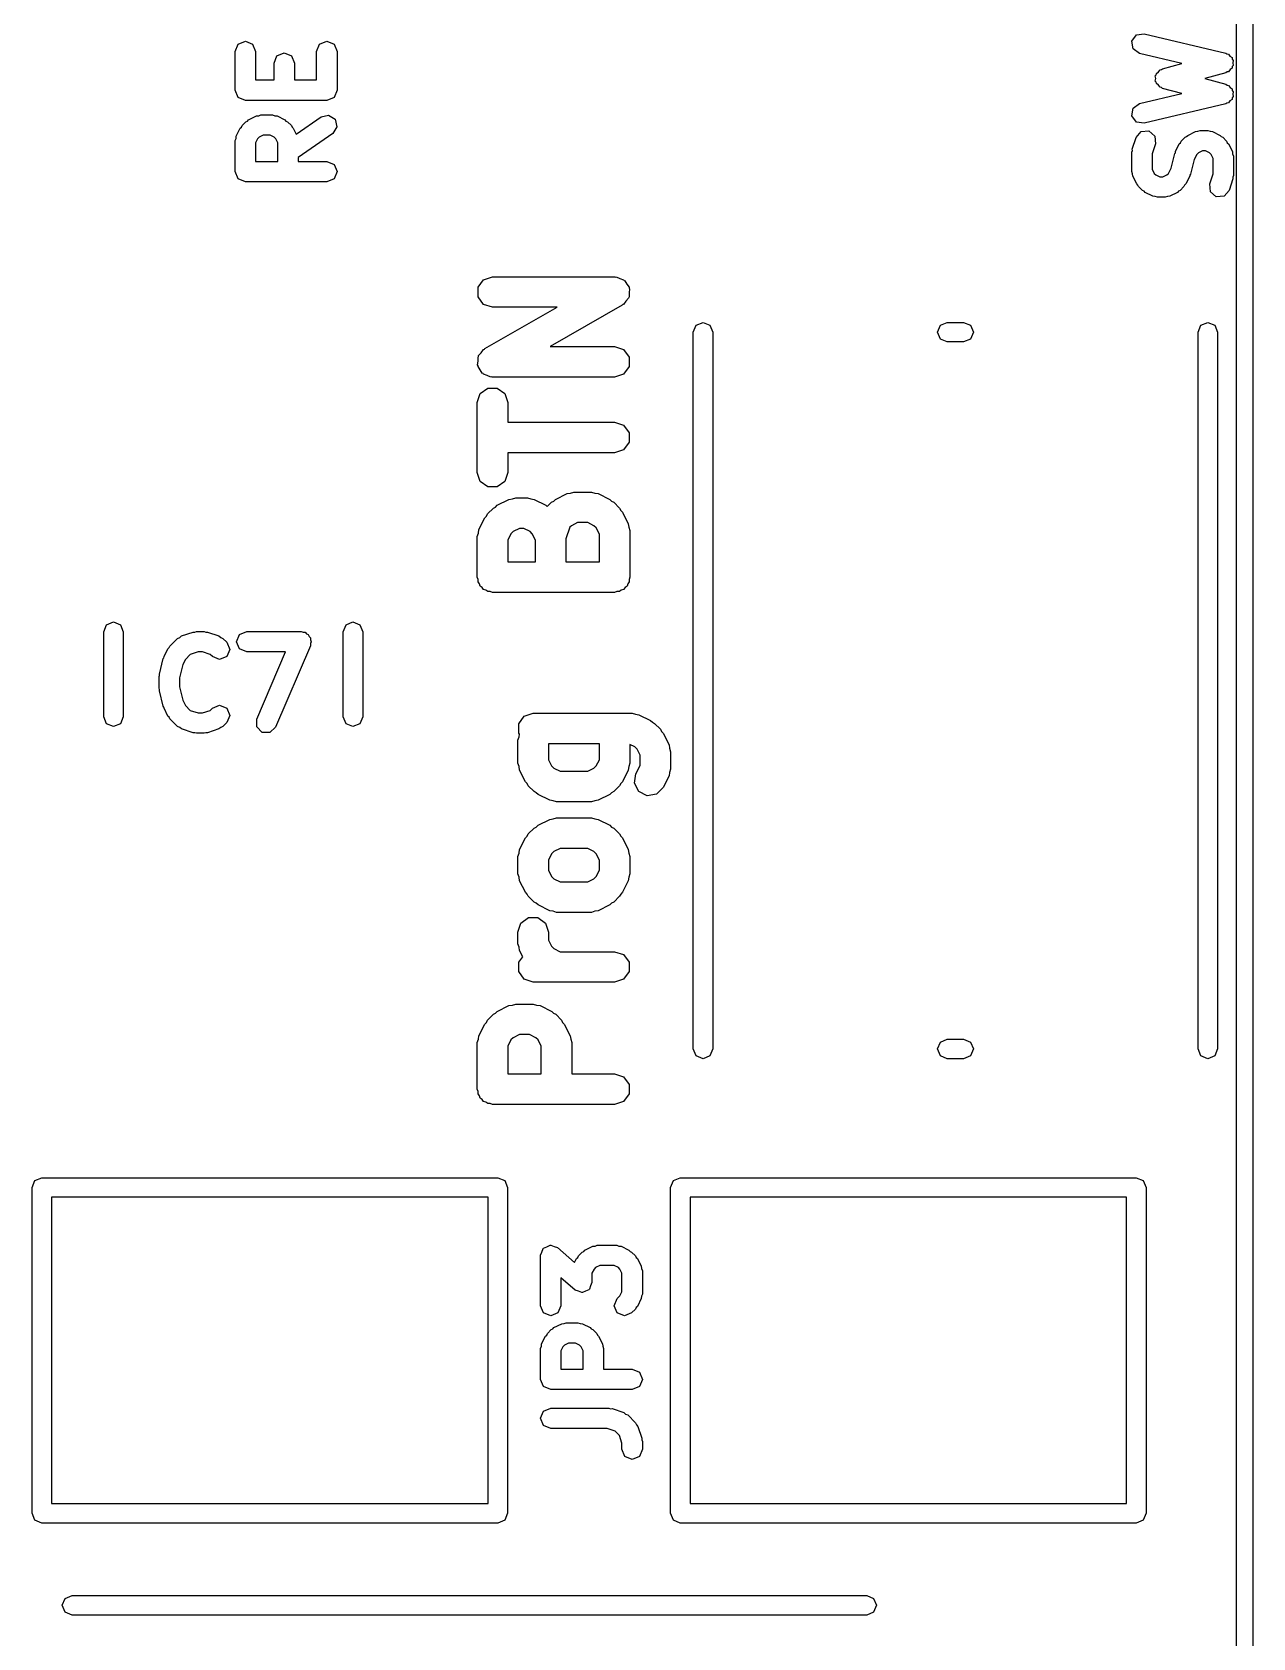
# Model space of a CAD drawing. Extents: x 48.3 to 73, y -75.1 to -38.3.
# Drawn here: x 65.46 to 72.95, y -64.55 to -54.7 of the extents above; entities that cross this region are included whole.
import ezdxf

# ---------------------------------------------------------------- set-up
doc = ezdxf.new("R2010")
doc.units = 0
doc.layers.add('BLACK', color=7, linetype='CONTINUOUS')

msp = doc.modelspace()

# ---------------------------------------------------------------- linework, layer by layer
at = {"layer": 'BLACK', "linetype": 'CONTINUOUS'}
for p, q in [((72.8528, -73.0668), (72.8528, -40.3299)), ((72.9528, -40.32), (72.9528, -73.0768)), ((72.2385, -54.7137), (72.2857, -54.7062)), ((72.2857, -54.7062), (72.7857, -54.8252)), ((66.7037, -54.8146), (66.722, -54.7704)), ((66.722, -54.7704), (66.7662, -54.7521)), ((66.7662, -54.7521), (66.8104, -54.7704)), ((66.8104, -54.7704), (66.8287, -54.8146)), ((67.2037, -54.8146), (67.222, -54.7704)), ((67.222, -54.7704), (67.2662, -54.7521)), ((67.2662, -54.7521), (67.3104, -54.7704)), ((67.3104, -54.7704), (67.3287, -54.8146)), ((72.2104, -54.7525), (72.2385, -54.7137)), ((72.218, -54.7997), (72.2104, -54.7525)), ((72.2568, -54.8278), (72.218, -54.7997)), ((66.7037, -55.0527), (66.7037, -54.8146)), ((66.8287, -54.8146), (66.8287, -54.9902)), ((66.9418, -54.886), (66.9601, -54.8418)), ((66.9418, -54.9902), (66.9418, -54.886)), ((66.9601, -54.8418), (67.0043, -54.8235)), ((67.0043, -54.8235), (67.0485, -54.8418)), ((67.0485, -54.8418), (67.0668, -54.886)), ((67.0668, -54.886), (67.0668, -54.9902)), ((67.2037, -54.9902), (67.2037, -54.8146)), ((67.3287, -54.8146), (67.3287, -55.0527)), ((72.5158, -54.8894), (72.2568, -54.8278)), ((72.398, -54.9209), (72.5158, -54.8894)), ((72.7857, -54.8252), (72.7933, -54.8307)), ((72.7933, -54.8307), (72.8025, -54.8319)), ((72.8025, -54.8319), (72.8119, -54.8442)), ((72.8119, -54.8442), (72.8245, -54.8532)), ((72.8245, -54.8532), (72.8259, -54.8625)), ((72.8259, -54.8625), (72.8316, -54.8699)), ((72.832, -54.9005), (72.8265, -54.9081)), ((72.8316, -54.8699), (72.8296, -54.8852)), ((72.8296, -54.8852), (72.832, -54.9005)), ((66.8287, -54.9902), (66.9418, -54.9902)), ((67.0668, -54.9902), (67.2037, -54.9902)), ((72.3537, -54.9651), (72.3589, -54.9584)), ((72.3558, -54.9812), (72.3537, -54.9651)), ((72.3537, -54.9973), (72.3558, -54.9812)), ((72.3589, -55.0041), (72.3537, -54.9973)), ((72.3589, -54.9584), (72.36, -54.9499)), ((72.36, -54.9499), (72.3729, -54.9401)), ((72.3729, -54.9401), (72.3828, -54.9272)), ((72.3828, -54.9272), (72.3912, -54.926)), ((72.3912, -54.926), (72.398, -54.9209)), ((72.7873, -54.9464), (72.6567, -54.9812)), ((72.6567, -54.9812), (72.7873, -55.0161)), ((72.7948, -54.9407), (72.7873, -54.9464)), ((72.804, -54.9392), (72.7948, -54.9407)), ((72.813, -54.9267), (72.804, -54.9392)), ((72.8253, -54.9173), (72.813, -54.9267)), ((72.8265, -54.9081), (72.8253, -54.9173)), ((66.722, -55.0969), (66.7037, -55.0527)), ((66.7662, -55.1152), (66.722, -55.0969)), ((67.3104, -55.0969), (67.2662, -55.1152)), ((67.3287, -55.0527), (67.3104, -55.0969)), ((72.2568, -55.1347), (72.5158, -55.073)), ((72.36, -55.0126), (72.3589, -55.0041)), ((72.3729, -55.0224), (72.36, -55.0126)), ((72.3828, -55.0353), (72.3729, -55.0224)), ((72.3912, -55.0365), (72.3828, -55.0353)), ((72.398, -55.0416), (72.3912, -55.0365)), ((72.5158, -55.073), (72.398, -55.0416)), ((72.7873, -55.0161), (72.7948, -55.0218)), ((72.7948, -55.0218), (72.804, -55.0233)), ((72.804, -55.0233), (72.813, -55.0358)), ((72.813, -55.0358), (72.8253, -55.0452)), ((72.8259, -55.1), (72.8245, -55.1092)), ((72.8253, -55.0452), (72.8265, -55.0544)), ((72.8316, -55.0926), (72.8259, -55.1)), ((72.8265, -55.0544), (72.832, -55.062)), ((72.832, -55.062), (72.8296, -55.0773)), ((72.8296, -55.0773), (72.8316, -55.0926)), ((67.0043, -55.1152), (66.7662, -55.1152)), ((67.2662, -55.1152), (67.0043, -55.1152)), ((72.2104, -55.21), (72.218, -55.1628)), ((72.218, -55.1628), (72.2568, -55.1347)), ((72.7857, -55.1373), (72.2857, -55.2563)), ((72.7933, -55.1318), (72.7857, -55.1373)), ((72.8025, -55.1306), (72.7933, -55.1318)), ((72.8119, -55.1183), (72.8025, -55.1306)), ((72.8245, -55.1092), (72.8119, -55.1183)), ((66.7103, -55.3342), (66.7341, -55.2866)), ((66.7341, -55.2866), (66.7419, -55.2799)), ((66.7419, -55.2799), (66.7458, -55.2704)), ((66.7458, -55.2704), (66.7697, -55.2466)), ((66.7697, -55.2466), (66.7792, -55.2426)), ((66.7792, -55.2426), (66.7859, -55.2349)), ((66.7859, -55.2349), (66.8335, -55.2111)), ((66.8335, -55.2111), (66.848, -55.21)), ((66.848, -55.21), (66.8615, -55.2045)), ((66.8615, -55.2045), (66.9329, -55.2045)), ((66.9329, -55.2045), (66.9463, -55.21)), ((66.9463, -55.21), (66.9608, -55.2111)), ((66.9608, -55.2111), (67.0085, -55.2349)), ((67.0085, -55.2349), (67.0152, -55.2426)), ((67.0152, -55.2426), (67.0247, -55.2466)), ((67.0247, -55.2466), (67.0485, -55.2704)), ((67.0485, -55.2704), (67.0525, -55.2799)), ((67.0525, -55.2799), (67.0602, -55.2866)), ((67.0602, -55.2866), (67.0781, -55.3224)), ((67.0781, -55.3224), (67.2304, -55.2158)), ((67.2304, -55.2158), (67.2771, -55.2054)), ((67.2771, -55.2054), (67.3174, -55.2311)), ((67.3278, -55.2778), (67.3021, -55.3182)), ((67.3174, -55.2311), (67.3278, -55.2778)), ((72.2385, -55.2488), (72.2104, -55.21)), ((72.2857, -55.2563), (72.2385, -55.2488)), ((66.7037, -55.3622), (66.7093, -55.3488)), ((66.7037, -55.5527), (66.7037, -55.3622)), ((66.7093, -55.3488), (66.7103, -55.3342)), ((66.8414, -55.3516), (66.8287, -55.3769)), ((66.8287, -55.3769), (66.8287, -55.4902)), ((66.8509, -55.3421), (66.8414, -55.3516)), ((66.8762, -55.3295), (66.8509, -55.3421)), ((66.9181, -55.3295), (66.8762, -55.3295)), ((66.9435, -55.3421), (66.9181, -55.3295)), ((66.953, -55.3516), (66.9435, -55.3421)), ((66.9656, -55.3769), (66.953, -55.3516)), ((66.9656, -55.4902), (66.9656, -55.3769)), ((67.3021, -55.3182), (67.0906, -55.4662)), ((72.2119, -55.4139), (72.2357, -55.3424)), ((72.2357, -55.3424), (72.2671, -55.3063)), ((72.2671, -55.3063), (72.3148, -55.3029)), ((72.3148, -55.3029), (72.3509, -55.3342)), ((72.3543, -55.382), (72.3337, -55.4438)), ((72.3509, -55.3342), (72.3543, -55.382)), ((72.4772, -55.4295), (72.501, -55.3819)), ((72.501, -55.3819), (72.5088, -55.3751)), ((72.5088, -55.3751), (72.5127, -55.3656)), ((72.5127, -55.3656), (72.5366, -55.3418)), ((72.5366, -55.3418), (72.5461, -55.3379)), ((72.5461, -55.3379), (72.5528, -55.3301)), ((72.5528, -55.3301), (72.6004, -55.3063)), ((72.6004, -55.3063), (72.6149, -55.3053)), ((72.6149, -55.3053), (72.6284, -55.2997)), ((72.6284, -55.2997), (72.676, -55.2997)), ((72.676, -55.2997), (72.6894, -55.3053)), ((72.6894, -55.3053), (72.7039, -55.3063)), ((72.7039, -55.3063), (72.7516, -55.3301)), ((72.7516, -55.3301), (72.7583, -55.3379)), ((72.7583, -55.3379), (72.7678, -55.3418)), ((72.7678, -55.3418), (72.7916, -55.3656)), ((72.7916, -55.3656), (72.7955, -55.3751)), ((72.7955, -55.3751), (72.8033, -55.3819)), ((72.8033, -55.3819), (72.8271, -55.4295)), ((66.8287, -55.4902), (66.9656, -55.4902)), ((67.0906, -55.4662), (67.0906, -55.4902)), ((67.0906, -55.4902), (67.2662, -55.4902)), ((67.2662, -55.4902), (67.3104, -55.5085)), ((72.2087, -55.4336), (72.2127, -55.4241)), ((72.2087, -55.5527), (72.2087, -55.4336)), ((72.2127, -55.4241), (72.2119, -55.4139)), ((72.3337, -55.4438), (72.3337, -55.5379)), ((72.4504, -55.5309), (72.4725, -55.4423)), ((72.4725, -55.4423), (72.4767, -55.4366)), ((72.4767, -55.4366), (72.4772, -55.4295)), ((72.5921, -55.4792), (72.57, -55.5678)), ((72.6083, -55.4468), (72.5921, -55.4792)), ((72.6178, -55.4374), (72.6083, -55.4468)), ((72.6431, -55.4247), (72.6178, -55.4374)), ((72.6612, -55.4247), (72.6431, -55.4247)), ((72.6866, -55.4374), (72.6612, -55.4247)), ((72.6961, -55.4468), (72.6866, -55.4374)), ((72.7087, -55.4722), (72.6961, -55.4468)), ((72.7087, -55.5663), (72.7087, -55.4722)), ((72.8271, -55.4295), (72.8282, -55.444)), ((72.8282, -55.444), (72.8337, -55.4574)), ((72.8337, -55.4574), (72.8337, -55.5765)), ((66.722, -55.5969), (66.7037, -55.5527)), ((67.3104, -55.5085), (67.3287, -55.5527)), ((67.3287, -55.5527), (67.3104, -55.5969)), ((72.2143, -55.5661), (72.2087, -55.5527)), ((72.2153, -55.5806), (72.2143, -55.5661)), ((72.2391, -55.6282), (72.2153, -55.5806)), ((72.3337, -55.5379), (72.3464, -55.5633)), ((72.3464, -55.5633), (72.3559, -55.5727)), ((72.3559, -55.5727), (72.3812, -55.5854)), ((72.3812, -55.5854), (72.3993, -55.5854)), ((72.3993, -55.5854), (72.4247, -55.5727)), ((72.4247, -55.5727), (72.4341, -55.5633)), ((72.4341, -55.5633), (72.4504, -55.5309)), ((72.5652, -55.5806), (72.5414, -55.6282)), ((72.5657, -55.5735), (72.5652, -55.5806)), ((72.57, -55.5678), (72.5657, -55.5735)), ((72.6881, -55.6281), (72.7087, -55.5663)), ((72.8337, -55.5765), (72.8298, -55.586)), ((72.8298, -55.586), (72.8305, -55.5962)), ((66.7662, -55.6152), (66.722, -55.5969)), ((67.0281, -55.6152), (66.7662, -55.6152)), ((67.2662, -55.6152), (67.0281, -55.6152)), ((67.3104, -55.5969), (67.2662, -55.6152)), ((72.2469, -55.635), (72.2391, -55.6282)), ((72.2508, -55.6445), (72.2469, -55.635)), ((72.2747, -55.6683), (72.2508, -55.6445)), ((72.2842, -55.6722), (72.2747, -55.6683)), ((72.2909, -55.68), (72.2842, -55.6722)), ((72.3385, -55.7038), (72.2909, -55.68)), ((72.4897, -55.68), (72.442, -55.7038)), ((72.4964, -55.6722), (72.4897, -55.68)), ((72.5059, -55.6683), (72.4964, -55.6722)), ((72.5297, -55.6445), (72.5059, -55.6683)), ((72.5336, -55.635), (72.5297, -55.6445)), ((72.5414, -55.6282), (72.5336, -55.635)), ((72.6915, -55.6759), (72.6881, -55.6281)), ((72.7277, -55.7072), (72.6915, -55.6759)), ((72.8067, -55.6677), (72.7754, -55.7038)), ((72.8305, -55.5962), (72.8067, -55.6677)), ((72.353, -55.7048), (72.3385, -55.7038)), ((72.3665, -55.7104), (72.353, -55.7048)), ((72.4141, -55.7104), (72.3665, -55.7104)), ((72.4275, -55.7048), (72.4141, -55.7104)), ((72.442, -55.7038), (72.4275, -55.7048)), ((72.7754, -55.7038), (72.7277, -55.7072)), ((68.1945, -56.263), (68.2285, -56.2161)), ((68.1945, -56.3209), (68.1945, -56.263)), ((68.2285, -56.2161), (68.2836, -56.1982)), ((68.2836, -56.1982), (69.0336, -56.1982)), ((69.0336, -56.1982), (69.0387, -56.1998)), ((69.0387, -56.1998), (69.0438, -56.1988)), ((69.0438, -56.1988), (69.0658, -56.2087)), ((69.0658, -56.2087), (69.0887, -56.2161)), ((69.0887, -56.2161), (69.0918, -56.2204)), ((69.0918, -56.2204), (69.0967, -56.2226)), ((69.0967, -56.2226), (69.1086, -56.2435)), ((69.1086, -56.2435), (69.1228, -56.263)), ((69.1228, -56.263), (69.1228, -56.2683)), ((69.1228, -56.2683), (69.1254, -56.2729)), ((69.1254, -56.2729), (69.1228, -56.2968)), ((68.2285, -56.3678), (68.1945, -56.3209)), ((68.2836, -56.3857), (68.2285, -56.3678)), ((69.0801, -56.3734), (68.6367, -56.6268)), ((69.0837, -56.3694), (69.0801, -56.3734)), ((69.0887, -56.3678), (69.0837, -56.3694)), ((69.1029, -56.3483), (69.0887, -56.3678)), ((69.1191, -56.3305), (69.1029, -56.3483)), ((69.1197, -56.3252), (69.1191, -56.3305)), ((69.1228, -56.3209), (69.1197, -56.3252)), ((69.1228, -56.2968), (69.1228, -56.3209)), ((68.2371, -56.6391), (68.6806, -56.3857)), ((68.6806, -56.3857), (68.2836, -56.3857)), ((69.534, -56.496), (69.5764, -56.4784)), ((69.5764, -56.4784), (69.6188, -56.496)), ((71.034, -56.496), (71.0764, -56.4784)), ((71.0764, -56.4784), (71.1764, -56.4784)), ((71.1764, -56.4784), (71.2188, -56.496)), ((72.634, -56.496), (72.6764, -56.4784)), ((72.6764, -56.4784), (72.7188, -56.496)), ((69.5164, -56.5384), (69.534, -56.496)), ((69.5164, -60.9384), (69.5164, -56.5384)), ((69.6188, -56.496), (69.6364, -56.5384)), ((69.6364, -56.5384), (69.6364, -60.9384)), ((71.0164, -56.5384), (71.034, -56.496)), ((71.034, -56.5808), (71.0164, -56.5384)), ((71.2188, -56.496), (71.2364, -56.5384)), ((71.2364, -56.5384), (71.2188, -56.5808)), ((72.6164, -56.5384), (72.634, -56.496)), ((72.6164, -60.9384), (72.6164, -56.5384)), ((72.7188, -56.496), (72.7364, -56.5384)), ((72.7364, -56.5384), (72.7364, -60.9384)), ((68.1982, -56.682), (68.2144, -56.6642)), ((68.2144, -56.6642), (68.2285, -56.6447)), ((68.2285, -56.6447), (68.2336, -56.643)), ((68.2336, -56.643), (68.2371, -56.6391)), ((68.6367, -56.6268), (69.0336, -56.6268)), ((69.0336, -56.6268), (69.0887, -56.6447)), ((69.0887, -56.6447), (69.1228, -56.6916)), ((71.0764, -56.5984), (71.034, -56.5808)), ((71.1764, -56.5984), (71.0764, -56.5984)), ((71.2188, -56.5808), (71.1764, -56.5984)), ((68.1918, -56.7396), (68.1945, -56.7157)), ((68.1945, -56.7442), (68.1918, -56.7396)), ((68.1945, -56.6916), (68.1976, -56.6873)), ((68.1945, -56.7157), (68.1945, -56.6916)), ((68.1945, -56.7495), (68.1945, -56.7442)), ((68.2086, -56.769), (68.1945, -56.7495)), ((68.1976, -56.6873), (68.1982, -56.682)), ((68.2206, -56.7899), (68.2086, -56.769)), ((69.1228, -56.7495), (69.0887, -56.7964)), ((69.1228, -56.6916), (69.1228, -56.7495)), ((68.2254, -56.7921), (68.2206, -56.7899)), ((68.2285, -56.7964), (68.2254, -56.7921)), ((68.2514, -56.8038), (68.2285, -56.7964)), ((68.2734, -56.8137), (68.2514, -56.8038)), ((68.2786, -56.8126), (68.2734, -56.8137)), ((68.2836, -56.8143), (68.2786, -56.8126)), ((69.0336, -56.8143), (68.2836, -56.8143)), ((69.0887, -56.7964), (69.0336, -56.8143)), ((68.1899, -56.9705), (68.2078, -56.9154)), ((68.1899, -57.3991), (68.1899, -56.9705)), ((68.2078, -56.9154), (68.2547, -56.8814)), ((68.2547, -56.8814), (68.3126, -56.8814)), ((68.3126, -56.8814), (68.3595, -56.9154)), ((68.3595, -56.9154), (68.3774, -56.9705)), ((68.3774, -56.9705), (68.3774, -57.0911)), ((68.3774, -57.0911), (69.0336, -57.0911)), ((69.0336, -57.0911), (69.0887, -57.109)), ((69.0887, -57.109), (69.1228, -57.1558)), ((69.1228, -57.1558), (69.1228, -57.2138)), ((69.0887, -57.2607), (69.0336, -57.2786)), ((69.1228, -57.2138), (69.0887, -57.2607)), ((69.0336, -57.2786), (68.3774, -57.2786)), ((68.3774, -57.2786), (68.3774, -57.3991)), ((68.2078, -57.4542), (68.1899, -57.3991)), ((68.2547, -57.4883), (68.2078, -57.4542)), ((68.3595, -57.4542), (68.3126, -57.4883)), ((68.3774, -57.3991), (68.3595, -57.4542)), ((68.3126, -57.4883), (68.2547, -57.4883)), ((68.3846, -57.5652), (68.4059, -57.562)), ((68.4059, -57.562), (68.4265, -57.5553)), ((68.4265, -57.5553), (68.4979, -57.5553)), ((68.4979, -57.5553), (68.5185, -57.562)), ((68.5185, -57.562), (68.5398, -57.5652)), ((68.6703, -57.5652), (68.7417, -57.5295)), ((68.7417, -57.5295), (68.7631, -57.5263)), ((68.7631, -57.5263), (68.7836, -57.5196)), ((68.7836, -57.5196), (68.8908, -57.5196)), ((68.8908, -57.5196), (68.9113, -57.5263)), ((68.9113, -57.5263), (68.9327, -57.5295)), ((68.9327, -57.5295), (69.0041, -57.5652)), ((68.2462, -57.6678), (68.2531, -57.6542)), ((68.2531, -57.6542), (68.2888, -57.6185)), ((68.2888, -57.6185), (68.3023, -57.6116)), ((68.3023, -57.6116), (68.3131, -57.601)), ((68.3131, -57.601), (68.3846, -57.5652)), ((68.5398, -57.5652), (68.6113, -57.601)), ((68.6113, -57.601), (68.6196, -57.6091)), ((68.6196, -57.6091), (68.6459, -57.5828)), ((68.6459, -57.5828), (68.6595, -57.5759)), ((68.6595, -57.5759), (68.6703, -57.5652)), ((69.0041, -57.5652), (69.015, -57.5759)), ((69.015, -57.5759), (69.0285, -57.5828)), ((69.0285, -57.5828), (69.0642, -57.6185)), ((69.0642, -57.6185), (69.0711, -57.6321)), ((69.0711, -57.6321), (69.0818, -57.6429)), ((69.0818, -57.6429), (69.1175, -57.7143)), ((68.1966, -57.7714), (68.1998, -57.75)), ((68.1998, -57.75), (68.2355, -57.6786)), ((68.2355, -57.6786), (68.2462, -57.6678)), ((68.4106, -57.7619), (68.3964, -57.7761)), ((68.4486, -57.7428), (68.4106, -57.7619)), ((68.4758, -57.7428), (68.4486, -57.7428)), ((68.5138, -57.7619), (68.4758, -57.7428)), ((68.528, -57.7761), (68.5138, -57.7619)), ((68.7584, -57.7355), (68.7345, -57.8072)), ((68.7677, -57.7261), (68.7584, -57.7355)), ((68.8058, -57.7071), (68.7677, -57.7261)), ((68.8686, -57.7071), (68.8058, -57.7071)), ((68.9067, -57.7261), (68.8686, -57.7071)), ((68.9209, -57.7403), (68.9067, -57.7261)), ((68.9399, -57.7784), (68.9209, -57.7403)), ((69.1175, -57.7143), (69.1207, -57.7357)), ((69.1207, -57.7357), (69.1274, -57.7562)), ((69.1274, -57.7562), (69.1274, -58.042)), ((68.1899, -57.792), (68.1966, -57.7714)), ((68.1899, -58.042), (68.1899, -57.792)), ((68.3964, -57.7761), (68.3774, -57.8141)), ((68.3774, -57.8141), (68.3774, -57.9482)), ((68.547, -57.8141), (68.528, -57.7761)), ((68.547, -57.9482), (68.547, -57.8141)), ((68.7345, -57.8072), (68.7345, -57.9482)), ((68.9399, -57.9482), (68.9399, -57.7784)), ((68.3774, -57.9482), (68.547, -57.9482)), ((68.7345, -57.9482), (68.9399, -57.9482)), ((68.1945, -58.0561), (68.1899, -58.042)), ((68.1945, -58.0709), (68.1945, -58.0561)), ((69.1274, -58.042), (69.1228, -58.0561)), ((69.1228, -58.0561), (69.1228, -58.0709)), ((68.2032, -58.0829), (68.1945, -58.0709)), ((68.2078, -58.0971), (68.2032, -58.0829)), ((68.2198, -58.1058), (68.2078, -58.0971)), ((68.2285, -58.1178), (68.2198, -58.1058)), ((68.2426, -58.1224), (68.2285, -58.1178)), ((68.2547, -58.1311), (68.2426, -58.1224)), ((68.2695, -58.1311), (68.2547, -58.1311)), ((68.2836, -58.1357), (68.2695, -58.1311)), ((69.0336, -58.1357), (68.2836, -58.1357)), ((69.0478, -58.1311), (69.0336, -58.1357)), ((69.0626, -58.1311), (69.0478, -58.1311)), ((69.0746, -58.1224), (69.0626, -58.1311)), ((69.0887, -58.1178), (69.0746, -58.1224)), ((69.0975, -58.1058), (69.0887, -58.1178)), ((69.1095, -58.0971), (69.0975, -58.1058)), ((69.1141, -58.0829), (69.1095, -58.0971)), ((69.1228, -58.0709), (69.1141, -58.0829)), ((65.8964, -58.3771), (65.914, -58.3347)), ((65.914, -58.3347), (65.9564, -58.3171)), ((65.9564, -58.3171), (65.9988, -58.3347)), ((65.9988, -58.3347), (66.0164, -58.3771)), ((67.3664, -58.3771), (67.384, -58.3347)), ((67.384, -58.3347), (67.4264, -58.3171)), ((67.4264, -58.3171), (67.4688, -58.3347)), ((67.4688, -58.3347), (67.4864, -58.3771)), ((65.8964, -58.8996), (65.8964, -58.3771)), ((66.0164, -58.3771), (66.0164, -58.8996)), ((66.302, -58.4654), (66.3496, -58.4178)), ((66.3496, -58.4178), (66.363, -58.4122)), ((66.363, -58.4122), (66.374, -58.4027)), ((66.374, -58.4027), (66.4455, -58.3789)), ((66.4455, -58.3789), (66.4557, -58.3796)), ((66.4557, -58.3796), (66.4652, -58.3757)), ((66.4652, -58.3757), (66.5128, -58.3757)), ((66.5128, -58.3757), (66.5224, -58.3796)), ((66.5224, -58.3796), (66.5326, -58.3789)), ((66.5326, -58.3789), (66.604, -58.4027)), ((66.604, -58.4027), (66.615, -58.4122)), ((66.615, -58.4122), (66.6285, -58.4178)), ((66.6285, -58.4178), (66.6523, -58.4416)), ((66.6523, -58.4416), (66.6706, -58.4858)), ((66.7123, -58.4382), (66.7306, -58.394)), ((66.7306, -58.4824), (66.7123, -58.4382)), ((66.7306, -58.394), (66.7748, -58.3757)), ((66.7748, -58.3757), (67.1081, -58.3757)), ((67.1081, -58.3757), (67.1199, -58.3806)), ((67.1199, -58.3806), (67.1327, -58.3807)), ((67.1327, -58.3807), (67.1411, -58.3894)), ((67.1411, -58.3894), (67.1523, -58.394)), ((67.1523, -58.394), (67.1572, -58.4058)), ((67.1572, -58.4058), (67.1661, -58.415)), ((67.1657, -58.45), (67.1655, -58.4628)), ((67.1706, -58.4382), (67.1657, -58.45)), ((67.1661, -58.415), (67.166, -58.427)), ((67.166, -58.427), (67.1706, -58.4382)), ((67.3664, -58.8996), (67.3664, -58.3771)), ((67.4864, -58.3771), (67.4864, -58.8996)), ((66.2379, -58.6373), (66.2617, -58.5421)), ((66.2617, -58.5421), (66.266, -58.5364)), ((66.266, -58.5364), (66.2665, -58.5293)), ((66.2665, -58.5293), (66.2903, -58.4817)), ((66.2903, -58.4817), (66.2981, -58.4749)), ((66.2981, -58.4749), (66.302, -58.4654)), ((66.3975, -58.5466), (66.3813, -58.5791)), ((66.4276, -58.5166), (66.3975, -58.5466)), ((66.4754, -58.5007), (66.4276, -58.5166)), ((66.5027, -58.5007), (66.4754, -58.5007)), ((66.5505, -58.5166), (66.5027, -58.5007)), ((66.5639, -58.53), (66.5505, -58.5166)), ((66.6081, -58.5483), (66.5639, -58.53)), ((66.6523, -58.53), (66.6081, -58.5483)), ((66.6706, -58.4858), (66.6523, -58.53)), ((66.7748, -58.5007), (66.7306, -58.4824)), ((67.0133, -58.5007), (66.7748, -58.5007)), ((66.8364, -58.9136), (67.0133, -58.5007)), ((67.1655, -58.4628), (66.9512, -58.9628)), ((66.2361, -58.6525), (66.2391, -58.6452)), ((66.2391, -58.6452), (66.2379, -58.6373)), ((66.3813, -58.5791), (66.3611, -58.6602)), ((66.2361, -58.7239), (66.2361, -58.6525)), ((66.2391, -58.7312), (66.2361, -58.7239)), ((66.2379, -58.7391), (66.2391, -58.7312)), ((66.2617, -58.8343), (66.2379, -58.7391)), ((66.3611, -58.6602), (66.3611, -58.7162)), ((66.3611, -58.7162), (66.3813, -58.7973)), ((66.266, -58.84), (66.2617, -58.8343)), ((66.2665, -58.8471), (66.266, -58.84)), ((66.3813, -58.7973), (66.3975, -58.8297)), ((66.3975, -58.8297), (66.4276, -58.8598)), ((66.5639, -58.8464), (66.6081, -58.8281)), ((66.6081, -58.8281), (66.6523, -58.8464)), ((65.914, -58.9421), (65.8964, -58.8996)), ((65.9564, -58.9596), (65.914, -58.9421)), ((65.9988, -58.9421), (65.9564, -58.9596)), ((66.0164, -58.8996), (65.9988, -58.9421)), ((66.2903, -58.8947), (66.2665, -58.8471)), ((66.2981, -58.9015), (66.2903, -58.8947)), ((66.302, -58.911), (66.2981, -58.9015)), ((66.3496, -58.9586), (66.302, -58.911)), ((66.4276, -58.8598), (66.4754, -58.8757)), ((66.4754, -58.8757), (66.5027, -58.8757)), ((66.5027, -58.8757), (66.5505, -58.8598)), ((66.5505, -58.8598), (66.5639, -58.8464)), ((66.6523, -58.9348), (66.6285, -58.9586)), ((66.6523, -58.8464), (66.6706, -58.8906)), ((66.6706, -58.8906), (66.6523, -58.9348)), ((66.8358, -58.9614), (66.8364, -58.9136)), ((67.384, -58.9421), (67.3664, -58.8996)), ((67.4264, -58.9596), (67.384, -58.9421)), ((67.4688, -58.9421), (67.4264, -58.9596)), ((67.4864, -58.8996), (67.4688, -58.9421)), ((68.4445, -58.9416), (68.4785, -58.8947)), ((68.4445, -58.9995), (68.4445, -58.9416)), ((68.4785, -58.8947), (68.5336, -58.8768)), ((68.5336, -58.8768), (69.1408, -58.8768)), ((69.1408, -58.8768), (69.1613, -58.8835)), ((69.1613, -58.8835), (69.1827, -58.8867)), ((69.1827, -58.8867), (69.2541, -58.9224)), ((69.2541, -58.9224), (69.265, -58.9331)), ((69.265, -58.9331), (69.2785, -58.9399)), ((69.2785, -58.9399), (69.3142, -58.9757)), ((66.363, -58.9641), (66.3496, -58.9586)), ((66.374, -58.9737), (66.363, -58.9641)), ((66.4455, -58.9975), (66.374, -58.9737)), ((66.4557, -58.9968), (66.4455, -58.9975)), ((66.4652, -59.0007), (66.4557, -58.9968)), ((66.5128, -59.0007), (66.4652, -59.0007)), ((66.5224, -58.9968), (66.5128, -59.0007)), ((66.5326, -58.9975), (66.5224, -58.9968)), ((66.604, -58.9737), (66.5326, -58.9975)), ((66.615, -58.9641), (66.604, -58.9737)), ((66.6285, -58.9586), (66.615, -58.9641)), ((66.8692, -58.9956), (66.8358, -58.9614)), ((66.917, -58.9962), (66.8692, -58.9956)), ((66.9512, -58.9628), (66.917, -58.9962)), ((68.4399, -59.042), (68.4466, -59.0214)), ((68.4399, -59.1848), (68.4399, -59.042)), ((68.4489, -59.0056), (68.4445, -58.9995)), ((68.4466, -59.0214), (68.4489, -59.0056)), ((69.3142, -58.9757), (69.3211, -58.9892)), ((69.3211, -58.9892), (69.3318, -59)), ((69.3318, -59), (69.3675, -59.0715)), ((68.9399, -59.0643), (68.6274, -59.0643)), ((68.6274, -59.0643), (68.6274, -59.1627)), ((68.9399, -59.1627), (68.9399, -59.0643)), ((69.1567, -59.0833), (69.1274, -59.0686)), ((69.1274, -59.0686), (69.1274, -59.1848)), ((69.1709, -59.0975), (69.1567, -59.0833)), ((69.1899, -59.1355), (69.1709, -59.0975)), ((69.1899, -59.1984), (69.1899, -59.1355)), ((69.3675, -59.0715), (69.3707, -59.0928)), ((69.3707, -59.0928), (69.3774, -59.1134)), ((69.3774, -59.1134), (69.3774, -59.2205)), ((68.4466, -59.2054), (68.4399, -59.1848)), ((68.4498, -59.2267), (68.4466, -59.2054)), ((68.4855, -59.2982), (68.4498, -59.2267)), ((68.6274, -59.1627), (68.6464, -59.2007)), ((68.6464, -59.2007), (68.6606, -59.2149)), ((68.6606, -59.2149), (68.6986, -59.2339)), ((68.6986, -59.2339), (68.8686, -59.2339)), ((68.8686, -59.2339), (68.9067, -59.2149)), ((68.9067, -59.2149), (68.9209, -59.2007)), ((68.9209, -59.2007), (68.9399, -59.1627)), ((69.1175, -59.2267), (69.0818, -59.2982)), ((69.1207, -59.2054), (69.1175, -59.2267)), ((69.1274, -59.1848), (69.1207, -59.2054)), ((69.1641, -59.25), (69.1899, -59.1984)), ((69.3774, -59.2205), (69.3707, -59.2411)), ((68.4962, -59.309), (68.4855, -59.2982)), ((68.5031, -59.3225), (68.4962, -59.309)), ((68.5388, -59.3582), (68.5031, -59.3225)), ((69.0642, -59.3225), (69.0285, -59.3582)), ((69.0711, -59.309), (69.0642, -59.3225)), ((69.0818, -59.2982), (69.0711, -59.309)), ((69.1554, -59.3073), (69.1641, -59.25)), ((69.1821, -59.3587), (69.1554, -59.3073)), ((69.3318, -59.3339), (69.2911, -59.3752)), ((69.3675, -59.2625), (69.3318, -59.3339)), ((69.3707, -59.2411), (69.3675, -59.2625)), ((68.5523, -59.3651), (68.5388, -59.3582)), ((68.5631, -59.3758), (68.5523, -59.3651)), ((68.6346, -59.4115), (68.5631, -59.3758)), ((68.6559, -59.4147), (68.6346, -59.4115)), ((68.6765, -59.4214), (68.6559, -59.4147)), ((68.8908, -59.4214), (68.6765, -59.4214)), ((68.9113, -59.4147), (68.8908, -59.4214)), ((68.9327, -59.4115), (68.9113, -59.4147)), ((69.0041, -59.3758), (68.9327, -59.4115)), ((69.015, -59.3651), (69.0041, -59.3758)), ((69.0285, -59.3582), (69.015, -59.3651)), ((69.234, -59.3847), (69.1821, -59.3587)), ((69.2911, -59.3752), (69.234, -59.3847)), ((68.5631, -59.5652), (68.6346, -59.5295)), ((68.6346, -59.5295), (68.6559, -59.5263)), ((68.6559, -59.5263), (68.6765, -59.5196)), ((68.6765, -59.5196), (68.8908, -59.5196)), ((68.8908, -59.5196), (68.9113, -59.5263)), ((68.9113, -59.5263), (68.9327, -59.5295)), ((68.9327, -59.5295), (69.0041, -59.5652)), ((68.4855, -59.6429), (68.4962, -59.6321)), ((68.4962, -59.6321), (68.5031, -59.6185)), ((68.5031, -59.6185), (68.5388, -59.5828)), ((68.5388, -59.5828), (68.5523, -59.5759)), ((68.5523, -59.5759), (68.5631, -59.5652)), ((69.0041, -59.5652), (69.015, -59.5759)), ((69.015, -59.5759), (69.0285, -59.5828)), ((69.0285, -59.5828), (69.0642, -59.6185)), ((69.0642, -59.6185), (69.0711, -59.6321)), ((69.0711, -59.6321), (69.0818, -59.6429)), ((68.4466, -59.7357), (68.4498, -59.7143)), ((68.4498, -59.7143), (68.4855, -59.6429)), ((68.6606, -59.7261), (68.6464, -59.7403)), ((68.6986, -59.7071), (68.6606, -59.7261)), ((68.8686, -59.7071), (68.6986, -59.7071)), ((68.9067, -59.7261), (68.8686, -59.7071)), ((68.9209, -59.7403), (68.9067, -59.7261)), ((69.0818, -59.6429), (69.1175, -59.7143)), ((69.1175, -59.7143), (69.1207, -59.7357)), ((68.4399, -59.7562), (68.4466, -59.7357)), ((68.4399, -59.8634), (68.4399, -59.7562)), ((68.6464, -59.7403), (68.6274, -59.7784)), ((68.6274, -59.7784), (68.6274, -59.8413)), ((68.9399, -59.7784), (68.9209, -59.7403)), ((68.9399, -59.8413), (68.9399, -59.7784)), ((69.1207, -59.7357), (69.1274, -59.7562)), ((69.1274, -59.7562), (69.1274, -59.8634)), ((68.4466, -59.8839), (68.4399, -59.8634)), ((68.4498, -59.9053), (68.4466, -59.8839)), ((68.4855, -59.9767), (68.4498, -59.9053)), ((68.6274, -59.8413), (68.6464, -59.8793)), ((68.6464, -59.8793), (68.6606, -59.8935)), ((68.6606, -59.8935), (68.6986, -59.9125)), ((68.6986, -59.9125), (68.8686, -59.9125)), ((68.8686, -59.9125), (68.9067, -59.8935)), ((68.9067, -59.8935), (68.9209, -59.8793)), ((68.9209, -59.8793), (68.9399, -59.8413)), ((69.1175, -59.9053), (69.0818, -59.9767)), ((69.1207, -59.8839), (69.1175, -59.9053)), ((69.1274, -59.8634), (69.1207, -59.8839)), ((68.4962, -59.9876), (68.4855, -59.9767)), ((68.5031, -60.0011), (68.4962, -59.9876)), ((68.5388, -60.0368), (68.5031, -60.0011)), ((69.0642, -60.0011), (69.0285, -60.0368)), ((69.0711, -59.9876), (69.0642, -60.0011)), ((69.0818, -59.9767), (69.0711, -59.9876)), ((68.5523, -60.0437), (68.5388, -60.0368)), ((68.5631, -60.0544), (68.5523, -60.0437)), ((68.6346, -60.0901), (68.5631, -60.0544)), ((68.6559, -60.0933), (68.6346, -60.0901)), ((68.6765, -60.1), (68.6559, -60.0933)), ((68.8908, -60.1), (68.6765, -60.1)), ((68.9113, -60.0933), (68.8908, -60.1)), ((68.9327, -60.0901), (68.9113, -60.0933)), ((69.0041, -60.0544), (68.9327, -60.0901)), ((69.015, -60.0437), (69.0041, -60.0544)), ((69.0285, -60.0368), (69.015, -60.0437)), ((68.4399, -60.2205), (68.4578, -60.1654)), ((68.4399, -60.292), (68.4399, -60.2205)), ((68.4578, -60.1654), (68.5047, -60.1314)), ((68.5047, -60.1314), (68.5626, -60.1314)), ((68.5626, -60.1314), (68.6095, -60.1654)), ((68.6095, -60.1654), (68.6274, -60.2205)), ((68.6274, -60.2205), (68.6274, -60.2698)), ((68.4466, -60.3125), (68.4399, -60.292)), ((68.4498, -60.3339), (68.4466, -60.3125)), ((68.6274, -60.2698), (68.6464, -60.3079)), ((68.6464, -60.3079), (68.6606, -60.322)), ((68.6606, -60.322), (68.6986, -60.3411)), ((68.4445, -60.4058), (68.4689, -60.3722)), ((68.4445, -60.4638), (68.4445, -60.4058)), ((68.4689, -60.3722), (68.4498, -60.3339)), ((68.6986, -60.3411), (69.0336, -60.3411)), ((69.0336, -60.3411), (69.0887, -60.359)), ((69.0887, -60.359), (69.1228, -60.4058)), ((69.1228, -60.4058), (69.1228, -60.4638)), ((68.4785, -60.5107), (68.4445, -60.4638)), ((68.5336, -60.5286), (68.4785, -60.5107)), ((69.0887, -60.5107), (69.0336, -60.5286)), ((69.1228, -60.4638), (69.0887, -60.5107)), ((69.0336, -60.5286), (68.5336, -60.5286)), ((68.2888, -60.7257), (68.3023, -60.7188)), ((68.3023, -60.7188), (68.3131, -60.7081)), ((68.3131, -60.7081), (68.3846, -60.6724)), ((68.3846, -60.6724), (68.4059, -60.6692)), ((68.4059, -60.6692), (68.4265, -60.6625)), ((68.4265, -60.6625), (68.5336, -60.6625)), ((68.5336, -60.6625), (68.5542, -60.6692)), ((68.5542, -60.6692), (68.5756, -60.6724)), ((68.5756, -60.6724), (68.647, -60.7081)), ((68.647, -60.7081), (68.6578, -60.7188)), ((68.6578, -60.7188), (68.6714, -60.7257)), ((68.1998, -60.8572), (68.2355, -60.7857)), ((68.2355, -60.7857), (68.2462, -60.7749)), ((68.2462, -60.7749), (68.2531, -60.7614)), ((68.2531, -60.7614), (68.2888, -60.7257)), ((68.6714, -60.7257), (68.7071, -60.7614)), ((68.7071, -60.7614), (68.714, -60.7749)), ((68.714, -60.7749), (68.7246, -60.7857)), ((68.7246, -60.7857), (68.7603, -60.8572)), ((68.1899, -60.8991), (68.1966, -60.8785)), ((68.1899, -61.1848), (68.1899, -60.8991)), ((68.1966, -60.8785), (68.1998, -60.8572)), ((68.3964, -60.8832), (68.3774, -60.9212)), ((68.4106, -60.869), (68.3964, -60.8832)), ((68.4486, -60.85), (68.4106, -60.869)), ((68.5115, -60.85), (68.4486, -60.85)), ((68.5495, -60.869), (68.5115, -60.85)), ((68.5637, -60.8832), (68.5495, -60.869)), ((68.5827, -60.9212), (68.5637, -60.8832)), ((68.7603, -60.8572), (68.7636, -60.8785)), ((68.7636, -60.8785), (68.7702, -60.8991)), ((68.7702, -60.8991), (68.7702, -61.0911)), ((71.0164, -60.9384), (71.034, -60.896)), ((71.034, -60.896), (71.0764, -60.8784)), ((71.0764, -60.8784), (71.1764, -60.8784)), ((71.1764, -60.8784), (71.2188, -60.896)), ((71.2188, -60.896), (71.2364, -60.9384)), ((68.3774, -60.9212), (68.3774, -61.0911)), ((68.5827, -61.0911), (68.5827, -60.9212)), ((69.534, -60.9808), (69.5164, -60.9384)), ((69.5764, -60.9984), (69.534, -60.9808)), ((69.6188, -60.9808), (69.5764, -60.9984)), ((69.6364, -60.9384), (69.6188, -60.9808)), ((71.034, -60.9808), (71.0164, -60.9384)), ((71.0764, -60.9984), (71.034, -60.9808)), ((71.1764, -60.9984), (71.0764, -60.9984)), ((71.2188, -60.9808), (71.1764, -60.9984)), ((71.2364, -60.9384), (71.2188, -60.9808)), ((72.634, -60.9808), (72.6164, -60.9384)), ((72.6764, -60.9984), (72.634, -60.9808)), ((72.7188, -60.9808), (72.6764, -60.9984)), ((72.7364, -60.9384), (72.7188, -60.9808)), ((68.3774, -61.0911), (68.5827, -61.0911)), ((68.7702, -61.0911), (69.0336, -61.0911)), ((69.0336, -61.0911), (69.0887, -61.109)), ((69.0887, -61.109), (69.1228, -61.1558)), ((68.1945, -61.1989), (68.1899, -61.1848)), ((68.1945, -61.2138), (68.1945, -61.1989)), ((69.1228, -61.1558), (69.1228, -61.2138)), ((68.2032, -61.2258), (68.1945, -61.2138)), ((68.2078, -61.2399), (68.2032, -61.2258)), ((68.2198, -61.2486), (68.2078, -61.2399)), ((68.2285, -61.2607), (68.2198, -61.2486)), ((68.2426, -61.2652), (68.2285, -61.2607)), ((68.2547, -61.274), (68.2426, -61.2652)), ((68.2695, -61.274), (68.2547, -61.274)), ((68.2836, -61.2786), (68.2695, -61.274)), ((69.0336, -61.2786), (68.2836, -61.2786)), ((69.0887, -61.2607), (69.0336, -61.2786)), ((69.1228, -61.2138), (69.0887, -61.2607)), ((65.4564, -61.7884), (65.474, -61.746)), ((65.4564, -63.7884), (65.4564, -61.7884)), ((65.474, -61.746), (65.5164, -61.7284)), ((65.5164, -61.7284), (68.3164, -61.7284)), ((68.3164, -61.7284), (68.3588, -61.746)), ((68.3588, -61.746), (68.3764, -61.7884)), ((68.3764, -61.7884), (68.3764, -63.7884)), ((69.3764, -61.7884), (69.394, -61.746)), ((69.3764, -63.7884), (69.3764, -61.7884)), ((69.394, -61.746), (69.4364, -61.7284)), ((69.4364, -61.7284), (72.2364, -61.7284)), ((72.2364, -61.7284), (72.2788, -61.746)), ((72.2788, -61.746), (72.2964, -61.7884)), ((72.2964, -61.7884), (72.2964, -63.7884)), ((65.5764, -61.8484), (65.5764, -63.7284)), ((68.2564, -61.8484), (65.5764, -61.8484)), ((68.2564, -63.7284), (68.2564, -61.8484)), ((69.4964, -61.8484), (69.4964, -63.7284)), ((72.1764, -61.8484), (69.4964, -61.8484)), ((72.1764, -63.7284), (72.1764, -61.8484)), ((68.5787, -62.205), (68.5871, -62.1847)), ((68.5871, -62.1847), (68.5942, -62.1639)), ((68.5942, -62.1639), (68.5962, -62.1629)), ((68.5962, -62.1629), (68.597, -62.1609)), ((68.597, -62.1609), (68.6174, -62.1524)), ((68.6174, -62.1524), (68.6371, -62.1427)), ((68.6371, -62.1427), (68.6392, -62.1434)), ((68.6392, -62.1434), (68.6412, -62.1425)), ((68.6412, -62.1425), (68.6615, -62.151)), ((68.6615, -62.151), (68.6824, -62.158)), ((68.6824, -62.158), (68.7871, -62.2497)), ((68.8113, -62.2085), (68.8351, -62.1847)), ((68.8351, -62.1847), (68.8446, -62.1807)), ((68.8446, -62.1807), (68.8514, -62.173)), ((68.8514, -62.173), (68.899, -62.1491)), ((68.899, -62.1491), (68.9135, -62.1481)), ((68.9135, -62.1481), (68.9269, -62.1425)), ((68.9269, -62.1425), (69.046, -62.1425)), ((69.046, -62.1425), (69.0594, -62.1481)), ((69.0594, -62.1481), (69.0739, -62.1491)), ((69.0739, -62.1491), (69.1216, -62.173)), ((69.1216, -62.173), (69.1283, -62.1807)), ((69.1283, -62.1807), (69.1378, -62.1847)), ((69.1378, -62.1847), (69.1616, -62.2085)), ((68.5787, -62.5146), (68.5787, -62.205)), ((68.7871, -62.2497), (68.7996, -62.2247)), ((68.7996, -62.2247), (68.8074, -62.218)), ((68.8074, -62.218), (68.8113, -62.2085)), ((68.9069, -62.2897), (68.8942, -62.315)), ((68.9163, -62.2802), (68.9069, -62.2897)), ((68.9417, -62.2675), (68.9163, -62.2802)), ((69.0312, -62.2675), (68.9417, -62.2675)), ((69.0566, -62.2802), (69.0312, -62.2675)), ((69.0661, -62.2897), (69.0566, -62.2802)), ((69.0787, -62.315), (69.0661, -62.2897)), ((69.1616, -62.2085), (69.1655, -62.218)), ((69.1655, -62.218), (69.1733, -62.2247)), ((69.1733, -62.2247), (69.1971, -62.2723)), ((69.1971, -62.2723), (69.1982, -62.2868)), ((69.1982, -62.2868), (69.2037, -62.3003)), ((68.7905, -62.4188), (68.7037, -62.3428)), ((68.7037, -62.3428), (68.7037, -62.5146)), ((68.8858, -62.392), (68.8787, -62.4129)), ((68.8942, -62.3717), (68.8858, -62.392)), ((68.8942, -62.315), (68.8942, -62.3717)), ((69.0787, -62.4284), (69.0787, -62.315)), ((69.2037, -62.3003), (69.2037, -62.4431)), ((68.8114, -62.4258), (68.7905, -62.4188)), ((68.8317, -62.4342), (68.8114, -62.4258)), ((68.8338, -62.4334), (68.8317, -62.4342)), ((68.8359, -62.4341), (68.8338, -62.4334)), ((68.8556, -62.4243), (68.8359, -62.4341)), ((68.8759, -62.4159), (68.8556, -62.4243)), ((68.8767, -62.4139), (68.8759, -62.4159)), ((68.8787, -62.4129), (68.8767, -62.4139)), ((69.0311, -62.5146), (69.0494, -62.4704)), ((69.0494, -62.4704), (69.0661, -62.4537)), ((69.0661, -62.4537), (69.0787, -62.4284)), ((69.1971, -62.4711), (69.1733, -62.5187)), ((69.1982, -62.4566), (69.1971, -62.4711)), ((69.2037, -62.4431), (69.1982, -62.4566)), ((68.597, -62.5588), (68.5787, -62.5146)), ((68.6412, -62.5771), (68.597, -62.5588)), ((68.6854, -62.5588), (68.6412, -62.5771)), ((68.7037, -62.5146), (68.6854, -62.5588)), ((69.0494, -62.5588), (69.0311, -62.5146)), ((69.0936, -62.5771), (69.0494, -62.5588)), ((69.1378, -62.5588), (69.0936, -62.5771)), ((69.1616, -62.535), (69.1378, -62.5588)), ((69.1655, -62.5255), (69.1616, -62.535)), ((69.1733, -62.5187), (69.1655, -62.5255)), ((68.6169, -62.6942), (68.6208, -62.6847)), ((68.6208, -62.6847), (68.6447, -62.6609)), ((68.6447, -62.6609), (68.6542, -62.6569)), ((68.6542, -62.6569), (68.6609, -62.6491)), ((68.6609, -62.6491), (68.7085, -62.6253)), ((68.7085, -62.6253), (68.723, -62.6243)), ((68.723, -62.6243), (68.7365, -62.6187)), ((68.7365, -62.6187), (68.8079, -62.6187)), ((68.8079, -62.6187), (68.8213, -62.6243)), ((68.8213, -62.6243), (68.8358, -62.6253)), ((68.8358, -62.6253), (68.8835, -62.6491)), ((68.8835, -62.6491), (68.8902, -62.6569)), ((68.8902, -62.6569), (68.8997, -62.6609)), ((68.8997, -62.6609), (68.9235, -62.6847)), ((68.9235, -62.6847), (68.9275, -62.6942)), ((68.5787, -62.7765), (68.5843, -62.763)), ((68.5787, -62.967), (68.5787, -62.7765)), ((68.5843, -62.763), (68.5853, -62.7485)), ((68.5853, -62.7485), (68.6091, -62.7009)), ((68.6091, -62.7009), (68.6169, -62.6942)), ((68.7164, -62.7659), (68.7037, -62.7912)), ((68.7259, -62.7564), (68.7164, -62.7659)), ((68.7512, -62.7437), (68.7259, -62.7564)), ((68.7931, -62.7437), (68.7512, -62.7437)), ((68.8185, -62.7564), (68.7931, -62.7437)), ((68.828, -62.7659), (68.8185, -62.7564)), ((68.8406, -62.7912), (68.828, -62.7659)), ((68.9275, -62.6942), (68.9352, -62.7009)), ((68.9352, -62.7009), (68.959, -62.7485)), ((68.959, -62.7485), (68.9601, -62.763)), ((68.9601, -62.763), (68.9656, -62.7765)), ((68.9656, -62.7765), (68.9656, -62.9045)), ((68.7037, -62.7912), (68.7037, -62.9045)), ((68.8406, -62.9045), (68.8406, -62.7912)), ((68.597, -63.0111), (68.5787, -62.967)), ((68.7037, -62.9045), (68.8406, -62.9045)), ((68.9656, -62.9045), (69.1412, -62.9045)), ((69.1412, -62.9045), (69.1854, -62.9228)), ((69.1854, -62.9228), (69.2037, -62.967)), ((69.2037, -62.967), (69.1854, -63.0111)), ((68.6412, -63.0295), (68.597, -63.0111)), ((68.9031, -63.0295), (68.6412, -63.0295)), ((69.1412, -63.0295), (68.9031, -63.0295)), ((69.1854, -63.0111), (69.1412, -63.0295)), ((68.5787, -63.205), (68.597, -63.1609)), ((68.597, -63.1609), (68.6412, -63.1425)), ((68.6412, -63.1425), (68.9984, -63.1425)), ((68.9984, -63.1425), (69.0079, -63.1465)), ((69.0079, -63.1465), (69.0181, -63.1458)), ((69.0181, -63.1458), (69.0896, -63.1696)), ((69.0896, -63.1696), (69.1006, -63.1791)), ((69.1006, -63.1791), (69.114, -63.1847)), ((68.597, -63.2492), (68.5787, -63.205)), ((68.6412, -63.2675), (68.597, -63.2492)), ((68.9882, -63.2675), (68.6412, -63.2675)), ((69.036, -63.2835), (68.9882, -63.2675)), ((69.114, -63.1847), (69.1616, -63.2323)), ((69.1616, -63.2323), (69.1672, -63.2457)), ((69.1672, -63.2457), (69.1767, -63.2567)), ((69.1767, -63.2567), (69.2005, -63.3281)), ((69.0628, -63.3102), (69.036, -63.2835)), ((69.0787, -63.358), (69.0628, -63.3102)), ((69.0787, -63.3955), (69.0787, -63.358)), ((69.2005, -63.3281), (69.1998, -63.3384)), ((69.1998, -63.3384), (69.2037, -63.3479)), ((69.2037, -63.3479), (69.2037, -63.3955)), ((69.097, -63.4397), (69.0787, -63.3955)), ((69.1412, -63.458), (69.097, -63.4397)), ((69.1854, -63.4397), (69.1412, -63.458)), ((69.2037, -63.3955), (69.1854, -63.4397)), ((65.5764, -63.7284), (68.2564, -63.7284)), ((69.4964, -63.7284), (72.1764, -63.7284)), ((65.474, -63.8308), (65.4564, -63.7884)), ((65.5164, -63.8484), (65.474, -63.8308)), ((68.3164, -63.8484), (65.5164, -63.8484)), ((68.3588, -63.8308), (68.3164, -63.8484)), ((68.3764, -63.7884), (68.3588, -63.8308)), ((69.394, -63.8308), (69.3764, -63.7884)), ((69.4364, -63.8484), (69.394, -63.8308)), ((72.2364, -63.8484), (69.4364, -63.8484)), ((72.2788, -63.8308), (72.2364, -63.8484)), ((72.2964, -63.7884), (72.2788, -63.8308)), ((65.6414, -64.3534), (65.659, -64.311)), ((65.659, -64.3958), (65.6414, -64.3534)), ((65.659, -64.311), (65.7014, -64.2934)), ((65.7014, -64.2934), (70.5814, -64.2934)), ((70.5814, -64.2934), (70.6238, -64.311)), ((70.6238, -64.311), (70.6414, -64.3534)), ((70.6414, -64.3534), (70.6238, -64.3958)), ((65.7014, -64.4134), (65.659, -64.3958)), ((70.5814, -64.4134), (65.7014, -64.4134)), ((70.6238, -64.3958), (70.5814, -64.4134))]:
    msp.add_line(p, q, dxfattribs=at)

doc.saveas('drawing.dxf')
